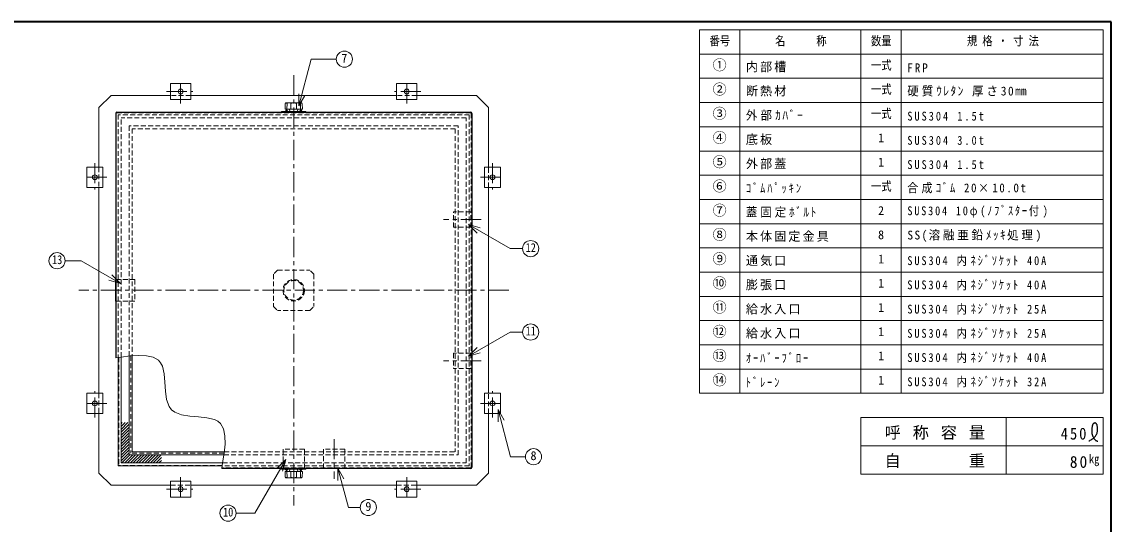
# Model space of a CAD drawing. Units: millimetres at full size, sheet at 1:10; details may follow other scales. Extents: x -2123 to 1927, y -1358 to 1452.
# Drawn here: x -771 to 1927, y 208 to 1452 of the extents above; entities that cross this region are included whole.
import ezdxf
from ezdxf.enums import TextEntityAlignment as Align

# ---------------------------------------------------------------- set-up
doc = ezdxf.new("R2010")
doc.units = ezdxf.units.MM
doc.header["$LTSCALE"] = 10
doc.linetypes.add('CHAIN1', pattern=[8, 5, -1, 1, -1])
doc.linetypes.add('DASHED1', pattern=[1.8, 1.2, -0.6])
doc.layers.add('0-0', color=7, linetype='Continuous', lineweight=18)
doc.styles.add('ＭＳ ゴシック', font='')
doc.styles.get('ＭＳ ゴシック').set_extended_font_data('MS Gothic')

msp = doc.modelspace()

# ---------------------------------------------------------------- linework, layer by layer
at = {"layer": '0-0', "color": 1, "lineweight": 40}
for p, q in [((1927.2, 1451.91), (-2122.8, 1451.91)), ((1927.2, -1358.09), (1927.2, 1451.91))]:
    msp.add_line(p, q, dxfattribs=at)
at = {"layer": '0-0', "color": 3}
for p, q in [((907.2, 531.91), (907.2, 1431.91)), ((1907.2, 1431.91), (907.2, 1431.91)), ((1007.2, 531.91), (1007.2, 1431.91)), ((1307.2, 531.91), (1307.2, 1431.91)), ((1407.2, 531.91), (1407.2, 1431.91)), ((1907.2, 531.91), (1907.2, 1431.91)), ((1907.2, 1371.91), (907.2, 1371.91)), ((1907.2, 1311.91), (907.2, 1311.91)), ((1907.2, 1251.91), (907.2, 1251.91)), ((1907.2, 1191.91), (907.2, 1191.91)), ((1907.2, 1131.91), (907.2, 1131.91)), ((1907.2, 1071.91), (907.2, 1071.91)), ((1907.2, 1011.91), (907.2, 1011.91)), ((1907.2, 951.91), (907.2, 951.91)), ((1907.2, 891.91), (907.2, 891.91)), ((1907.2, 831.91), (907.2, 831.91)), ((1907.2, 771.91), (907.2, 771.91)), ((1907.2, 711.91), (907.2, 711.91)), ((1907.2, 651.91), (907.2, 651.91)), ((1907.2, 591.91), (907.2, 591.91)), ((1907.2, 531.91), (907.2, 531.91)), ((1907.2, 471.91), (1307.2, 471.91)), ((1307.2, 331.91), (1307.2, 471.91)), ((1667.2, 331.91), (1667.2, 471.91)), ((1907.2, 331.91), (1907.2, 471.91)), ((1907.2, 401.91), (1307.2, 401.91)), ((1907.2, 331.91), (1307.2, 331.91))]:
    msp.add_line(p, q, dxfattribs=at)
at = {"layer": '0-0', "color": 4, "linetype": 'CHAIN1', "lineweight": 9}
for p, q in [((-377.8, 1249.41), (-377.8, 1309.41)), ((-97.8, 1319.41), (-97.8, 254.41)), ((182.2, 1249.41), (182.2, 1309.41)), ((-412.8, 1279.41), (-347.8, 1279.41)), ((217.2, 1279.41), (152.2, 1279.41)), ((-590.3, 1101.91), (-590.3, 1036.91)), ((394.7, 1101.91), (394.7, 1036.91)), ((-560.3, 1066.91), (-620.3, 1066.91)), ((364.7, 1066.91), (424.7, 1066.91)), ((366.2, 961.91), (273.2, 961.91)), ((434.7, 786.91), (-630.3, 786.91)), ((366.2, 611.91), (273.2, 611.91)), ((-590.3, 471.91), (-590.3, 536.91)), ((394.7, 471.91), (394.7, 536.91)), ((-560.3, 506.91), (-620.3, 506.91)), ((364.7, 506.91), (424.7, 506.91)), ((2.2, 418.41), (2.2, 320.41)), ((-377.8, 324.41), (-377.8, 264.41)), ((182.2, 324.41), (182.2, 264.41)), ((-412.8, 294.41), (-347.8, 294.41)), ((217.2, 294.41), (152.2, 294.41))]:
    msp.add_line(p, q, dxfattribs=at)
at = {"layer": '0-0'}
for p, q in [((207.2, 1299.41), (157.2, 1299.41)), ((157.2, 1259.41), (157.2, 1299.41)), ((207.2, 1259.41), (207.2, 1299.41)), ((-85.42, 1243.53), (-85.42, 1273.53)), ((-85.42, 1243.53), (-70.42, 1269.51)), ((-119.26, 1235.93), (-118.84, 1249.08)), ((-109.56, 1251.4), (-116.95, 1251.01)), ((-114.74, 1235.41), (-114.25, 1249.96)), ((-86.56, 1251.41), (-109.04, 1251.41)), ((-104.66, 1235.41), (-105.14, 1249.96)), ((-90.95, 1235.41), (-90.46, 1249.96)), ((-86.04, 1251.4), (-78.66, 1251.01)), ((-80.87, 1235.41), (-81.35, 1249.96)), ((-76.34, 1235.93), (-76.76, 1249.08)), ((207.2, 1259.41), (157.2, 1259.41)), ((-127.8, 1227.91), (-127.8, 1229.41)), ((-127.8, 1229.41), (-67.8, 1229.41)), ((-76.84, 1235.41), (-118.76, 1235.41)), ((-112.8, 1231.41), (-117.8, 1231.41)), ((-117.8, 1231.41), (-117.8, 1229.41)), ((-115.3, 1231.41), (-115.3, 1229.41)), ((-113.8, 1231.41), (-113.8, 1232.92)), ((-112.8, 1231.41), (-112.8, 1229.41)), ((-107.34, 1229.87), (-107.8, 1235.41)), ((-88.26, 1229.87), (-87.8, 1235.41)), ((-82.8, 1231.41), (-77.8, 1231.41)), ((-82.8, 1231.41), (-82.8, 1229.41)), ((-81.8, 1231.41), (-81.8, 1232.92)), ((-80.3, 1231.41), (-80.3, 1229.41)), ((-77.8, 1231.41), (-77.8, 1229.41)), ((-67.8, 1227.91), (-67.8, 1229.41)), ((-610.3, 1091.91), (-610.3, 1041.91)), ((-570.3, 1091.91), (-610.3, 1091.91)), ((-570.3, 1091.91), (-570.3, 1041.91)), ((-570.3, 1041.91), (-610.3, 1041.91)), ((335.23, 949.63), (364.21, 941.86)), ((335.23, 949.63), (356.44, 928.41)), ((335.23, 949.63), (438.09, 890.24)), ((469.17, 890.24), (438.09, 890.24)), ((-663.99, 860.23), (-624.11, 860.23)), ((-526.84, 804.08), (-624.11, 860.23)), ((-526.84, 804.08), (-555.82, 811.84)), ((-526.84, 804.08), (-548.05, 825.29)), ((-538.8, 760.41), (-539.3, 760.41)), ((335.23, 624.2), (438.09, 683.59)), ((469.17, 683.59), (438.09, 683.59)), ((-497.8, 624.7), (-497.8, 386.91)), ((335.23, 624.2), (356.44, 645.41)), ((335.23, 624.2), (364.21, 631.96)), ((-532.8, 620.59), (-532.8, 351.91)), ((374.7, 531.91), (414.7, 531.91)), ((374.7, 481.91), (374.7, 531.91)), ((414.7, 481.91), (414.7, 531.91)), ((408.29, 491.41), (423.29, 465.43)), ((408.29, 491.41), (408.29, 461.41)), ((374.7, 481.91), (414.7, 481.91)), ((-269.77, 386.91), (-497.8, 386.91)), ((-275.18, 351.91), (-532.8, 351.91)), ((-117.68, 367.71), (-194.18, 235.21)), ((-117.68, 367.71), (-138.89, 346.49)), ((-117.68, 367.71), (-125.44, 338.73)), ((-127.8, 345.91), (-127.8, 344.41)), ((-127.8, 344.41), (-67.8, 344.41)), ((-119.26, 337.9), (-118.84, 324.75)), ((-76.84, 338.41), (-118.76, 338.41)), ((-117.8, 342.41), (-117.8, 344.41)), ((-112.8, 342.41), (-117.8, 342.41)), ((-115.3, 342.41), (-115.3, 344.41)), ((-114.74, 338.41), (-114.25, 323.87)), ((-113.8, 342.41), (-113.8, 340.9)), ((-112.8, 342.41), (-112.8, 344.41)), ((-107.34, 343.95), (-107.8, 338.41)), ((-104.66, 338.41), (-105.14, 323.87)), ((-90.95, 338.41), (-90.46, 323.87)), ((-88.26, 343.95), (-87.8, 338.41)), ((-82.8, 342.41), (-82.8, 344.41)), ((-82.8, 342.41), (-77.8, 342.41)), ((-81.8, 342.41), (-81.8, 340.9)), ((-80.87, 338.41), (-81.35, 323.87)), ((-80.3, 342.41), (-80.3, 344.41)), ((-77.8, 342.41), (-77.8, 344.41)), ((-76.34, 337.9), (-76.76, 324.75)), ((-67.8, 345.91), (-67.8, 344.41)), ((-24.3, 345.41), (-24.3, 345.91)), ((28.7, 345.41), (-24.3, 345.41)), ((11.72, 346.15), (37.69, 249.22)), ((11.72, 346.15), (26.72, 320.17)), ((11.72, 346.15), (11.72, 316.15)), ((28.7, 345.41), (28.7, 345.91)), ((-402.8, 314.41), (-402.8, 274.41)), ((-402.8, 314.41), (-352.8, 314.41)), ((-352.8, 314.41), (-352.8, 274.41)), ((-109.56, 322.43), (-116.95, 322.82)), ((-86.56, 322.41), (-109.04, 322.41)), ((-86.04, 322.43), (-78.66, 322.82)), ((-402.8, 274.41), (-352.8, 274.41)), ((67.09, 249.22), (37.69, 249.22)), ((-240.38, 235.21), (-194.18, 235.21))]:
    msp.add_line(p, q, dxfattribs=at)
at = {"layer": '0-0', "color": 4, "lineweight": 9}
for p, q in [((-580.3, 1239.41), (-550.3, 1269.41)), ((-550.3, 1269.41), (-402.8, 1269.41)), ((157.2, 1269.41), (-352.8, 1269.41)), ((354.7, 1269.41), (207.2, 1269.41)), ((354.7, 1269.41), (384.7, 1239.41)), ((-580.3, 1239.41), (-580.3, 1091.91)), ((384.7, 1239.41), (384.7, 1091.91)), ((-580.3, 1041.91), (-580.3, 531.91)), ((384.7, 531.91), (384.7, 1041.91)), ((-525.3, 359.41), (-525.3, 621.64)), ((-505.3, 379.41), (-505.3, 624.07)), ((-580.3, 334.41), (-580.3, 481.91)), ((-525.3, 442.46), (-508.35, 459.41)), ((-525.3, 449.53), (-515.42, 459.41)), ((-525.3, 456.6), (-522.49, 459.41)), ((384.7, 334.41), (384.7, 481.91)), ((-525.3, 435.39), (-505.3, 455.39)), ((-525.3, 428.32), (-505.3, 448.32)), ((-525.3, 421.25), (-505.3, 441.25)), ((-525.3, 414.18), (-505.3, 434.18)), ((-525.3, 407.1), (-505.3, 427.1)), ((-525.3, 400.03), (-505.3, 420.03)), ((-525.3, 392.96), (-505.3, 412.96)), ((-525.3, 385.89), (-505.3, 405.89)), ((-525.3, 378.82), (-505.3, 398.82)), ((-525.3, 371.75), (-505.3, 391.75)), ((-525.3, 364.68), (-505.3, 384.68)), ((-523.49, 359.41), (-503.49, 379.41)), ((-516.42, 359.41), (-496.42, 379.41)), ((-509.35, 359.41), (-489.35, 379.41)), ((-270.75, 379.41), (-505.3, 379.41)), ((-502.28, 359.41), (-482.28, 379.41)), ((-495.21, 359.41), (-475.21, 379.41)), ((-488.14, 359.41), (-468.14, 379.41)), ((-481.07, 359.41), (-461.07, 379.41)), ((-474, 359.41), (-454, 379.41)), ((-466.93, 359.41), (-446.93, 379.41)), ((-459.86, 359.41), (-439.86, 379.41)), ((-452.78, 359.41), (-432.78, 379.41)), ((-445.71, 359.41), (-425.71, 379.41)), ((-273.87, 359.41), (-525.3, 359.41)), ((-438.64, 359.41), (-425.3, 372.75)), ((-431.57, 359.41), (-425.3, 365.68)), ((-580.3, 334.41), (-550.3, 304.41)), ((354.7, 304.41), (384.7, 334.41)), ((-550.3, 304.41), (-402.8, 304.41)), ((-352.8, 304.41), (157.2, 304.41)), ((354.7, 304.41), (207.2, 304.41))]:
    msp.add_line(p, q, dxfattribs=at)
at = {"layer": '0-0', "color": 4, "linetype": 'DASHED1', "lineweight": 9}
for p, q in [((-352.8, 1269.41), (-402.8, 1269.41)), ((207.2, 1269.41), (157.2, 1269.41)), ((329.7, 1214.41), (-525.3, 1214.41)), ((-525.3, 621.64), (-525.3, 1214.41)), ((329.7, 359.41), (329.7, 1214.41)), ((309.7, 1194.41), (-505.3, 1194.41)), ((-505.3, 624.07), (-505.3, 1194.41)), ((309.7, 379.41), (309.7, 1194.41)), ((-580.3, 1091.91), (-580.3, 1041.91)), ((384.7, 1041.91), (384.7, 1091.91)), ((298.2, 942.91), (298.2, 980.91)), ((341.2, 980.91), (298.2, 980.91)), ((341.2, 942.91), (341.2, 980.91)), ((341.2, 942.91), (298.2, 942.91)), ((-137.8, 836.91), (-147.8, 826.91)), ((-137.8, 836.91), (-57.8, 836.91)), ((-47.8, 826.91), (-57.8, 836.91)), ((-538.8, 813.41), (-491.3, 813.41)), ((-491.3, 813.41), (-491.3, 760.41)), ((-147.8, 826.91), (-147.8, 746.91)), ((-47.8, 826.91), (-47.8, 746.91)), ((-538.8, 760.41), (-491.3, 760.41)), ((-147.8, 746.91), (-137.8, 736.91)), ((-57.8, 736.91), (-137.8, 736.91)), ((-57.8, 736.91), (-47.8, 746.91)), ((298.2, 630.91), (298.2, 592.91)), ((341.2, 630.91), (298.2, 630.91)), ((341.2, 630.91), (341.2, 592.91)), ((341.2, 592.91), (298.2, 592.91)), ((-580.3, 531.91), (-580.3, 481.91)), ((384.7, 481.91), (384.7, 531.91)), ((-270.75, 379.41), (309.7, 379.41)), ((-71.3, 393.41), (-124.3, 393.41)), ((-124.3, 345.41), (-124.3, 393.41)), ((28.7, 393.41), (-24.3, 393.41)), ((-24.3, 345.91), (-24.3, 393.41)), ((28.7, 393.41), (28.7, 345.91)), ((-273.87, 359.41), (329.7, 359.41)), ((-402.8, 304.41), (-352.8, 304.41)), ((157.2, 304.41), (207.2, 304.41))]:
    msp.add_line(p, q, dxfattribs=at)
at = {"layer": '0-0', "color": 5, "lineweight": 25}
for p, q in [((-538.8, 1224.91), (-538.8, 619.75)), ((-535.8, 1227.91), (340.2, 1227.91)), ((343.2, 1224.91), (343.2, 348.91)), ((340.2, 345.91), (-276.23, 345.91))]:
    msp.add_line(p, q, dxfattribs=at)
at = {"layer": '0-0', "linetype": 'DASHED1'}
for p, q in [((-537.3, 1224.91), (-537.3, 619.96)), ((340.2, 1226.41), (-535.8, 1226.41)), ((337.2, 1221.91), (-532.8, 1221.91)), ((-532.8, 1221.91), (-532.8, 620.59)), ((337.2, 1221.91), (337.2, 351.91)), ((341.7, 1224.91), (341.7, 348.91)), ((302.2, 1186.91), (-497.8, 1186.91)), ((-497.8, 1186.91), (-497.8, 624.7)), ((302.2, 1186.91), (302.2, 386.91)), ((-531.3, 620.8), (-531.3, 353.41)), ((-501.3, 624.46), (-501.3, 383.41)), ((-270.13, 383.41), (-501.3, 383.41)), ((-269.77, 386.91), (302.2, 386.91)), ((-274.92, 353.41), (-531.3, 353.41)), ((337.2, 351.91), (-275.18, 351.91)), ((340.2, 347.41), (-275.96, 347.41))]:
    msp.add_line(p, q, dxfattribs=at)
at = {"layer": '0-0'}
for points in [[(-85.42, 1243.53), (-54.39, 1359.33), (7.77, 1359.33)], [(-402.8, 1259.41), (-402.8, 1299.41), (-352.8, 1299.41)], [(-402.8, 1259.41), (-352.8, 1259.41), (-352.8, 1299.41)], [(-116.8, 1231.41), (-116.8, 1232.92), (-113.8, 1232.92)], [(-78.8, 1231.41), (-78.8, 1232.92), (-81.8, 1232.92)], [(374.7, 1091.91), (414.7, 1091.91), (414.7, 1041.91)], [(374.7, 1091.91), (374.7, 1041.91), (414.7, 1041.91)], [(-538.8, 813.41), (-539.3, 813.41), (-539.3, 760.41)], [(-276.23, 345.91), (-273.79, 359.9), (-270.11, 383.56), (-267.88, 405.93), (-268.02, 426.19), (-271.45, 443.52), (-279.09, 457.11), (-285.8, 462.95), (-294.38, 467.2), (-312.58, 471.56), (-333.44, 473.69), (-355.03, 475.44), (-375.4, 478.6), (-392.64, 485), (-400.44, 490.91), (-406.35, 498.88), (-412.58, 516.45), (-415.47, 537.19), (-416.92, 559.13), (-418.84, 580.3), (-423.14, 598.74), (-427.47, 607.41), (-433.09, 613.84), (-446.08, 621.35), (-462.59, 625.05), (-481.84, 625.77), (-503.08, 624.34), (-525.53, 621.61), (-538.8, 619.75)], [(-570.3, 481.91), (-610.3, 481.91), (-610.3, 531.91)], [(-570.3, 481.91), (-570.3, 531.91), (-610.3, 531.91)], [(408.29, 491.41), (439.53, 374.83), (476.24, 374.83)], [(-116.8, 342.41), (-116.8, 340.9), (-113.8, 340.9)], [(-78.8, 342.41), (-78.8, 340.9), (-81.8, 340.9)], [(207.2, 314.41), (207.2, 274.41), (157.2, 274.41)], [(207.2, 314.41), (157.2, 314.41), (157.2, 274.41)]]:
    msp.add_lwpolyline(points, dxfattribs=at)
at = {"layer": '0-0', "color": 5, "lineweight": 25}
for points in [[(1872.08, 413.86), (1873.24, 414.53), (1875.24, 415.69), (1877.21, 416.88), (1879.16, 418.12), (1881.07, 419.42), (1882.92, 420.81), (1883.97, 421.65), (1884.74, 422.32), (1886.03, 423.5), (1887.25, 424.76), (1888.38, 426.09), (1889.41, 427.48), (1890.32, 428.95), (1890.79, 429.84), (1891.13, 430.56), (1891.63, 431.84), (1892.06, 433.16), (1892.4, 434.5), (1892.66, 435.86), (1892.85, 437.23), (1892.94, 438.03), (1893, 438.85), (1893.06, 440.26), (1893.07, 441.68), (1893.05, 443.1), (1893.01, 444.52), (1892.96, 445.96), (1892.94, 446.8), (1892.91, 447.68), (1892.85, 449.2), (1892.73, 450.71), (1892.49, 452.2), (1892.09, 453.63), (1891.47, 455), (1890.99, 455.76), (1890.68, 456.17), (1890.08, 456.83), (1889.42, 457.42), (1888.7, 457.9)], [(1888.7, 457.9), (1887.94, 458.26), (1887.16, 458.46), (1886.7, 458.49), (1886.32, 458.47), (1885.67, 458.32), (1885.03, 458.07), (1884.42, 457.73), (1883.83, 457.31), (1883.29, 456.84), (1883, 456.54), (1882.59, 456.08), (1881.97, 455.24), (1881.46, 454.35), (1881.04, 453.41), (1880.69, 452.45), (1880.41, 451.47), (1880.27, 450.89), (1880.11, 450.16), (1879.89, 448.91), (1879.71, 447.65), (1879.57, 446.38), (1879.46, 445.11), (1879.35, 443.83), (1879.29, 443.09), (1879.22, 442.21), (1879.09, 440.68), (1878.99, 439.16), (1878.92, 437.64), (1878.92, 436.12), (1879, 434.61), (1879.1, 433.74), (1879.21, 432.98), (1879.47, 431.69), (1879.8, 430.4), (1880.19, 429.13), (1880.64, 427.88), (1881.13, 426.65), (1881.44, 425.94), (1881.66, 425.43)], [(1881.66, 425.43), (1882.07, 424.56), (1882.49, 423.7), (1882.93, 422.85), (1883.39, 422.01), (1883.88, 421.17), (1884.16, 420.68), (1884.51, 420.11), (1885.14, 419.15), (1885.81, 418.22), (1886.52, 417.34), (1887.29, 416.52), (1888.13, 415.79), (1888.65, 415.42), (1889.09, 415.14), (1889.89, 414.71), (1890.73, 414.33), (1891.6, 414), (1892.48, 413.71), (1893.38, 413.43), (1893.91, 413.27)]]:
    msp.add_lwpolyline(points, dxfattribs=at)
at = {"layer": '0-0', "color": 4, "linetype": 'DASHED1', "lineweight": 9}
msp.add_lwpolyline([(-71.3, 393.41), (-71.3, 345.41), (-124.3, 345.41)], dxfattribs=at)
at = {"layer": '0-0'}
for centre, radius in [((27.77, 1359.33), 20), ((-377.8, 1279.41), 6), ((182.2, 1279.41), 6), ((-590.3, 1066.91), 6), ((394.7, 1066.91), 6), ((489.17, 890.24), 20), ((-683.99, 860.23), 20), ((489.17, 683.59), 20), ((-590.3, 506.91), 6), ((394.7, 506.91), 6), ((496.24, 374.83), 20), ((-377.8, 294.41), 6), ((182.2, 294.41), 6), ((-260.38, 235.21), 20), ((87.09, 249.22), 20)]:
    msp.add_circle(centre, radius, dxfattribs=at)
at = {"layer": '0-0', "color": 4, "linetype": 'DASHED1', "lineweight": 9}
for radius in [26.5, 24.3]:
    msp.add_circle((-97.8, 786.91), radius, dxfattribs=at)
at = {"layer": '0-0'}
for centre, radius, start, end in [((-116.84, 1249.01), 2, 93.01913, 178.15415), ((-117.31, 1248.34), 2.07, 93.02757, 128.73305), ((-117.23, 1240.46), 9.96, 72.62002, 91.09064), ((-109.04, 1241.41), 10, 90, 93.01913), ((-104.64, 1249.98), 0.5, 97.29873, 181.90915), ((-97.8, 1196.58), 54.34, 82.70127, 97.29873), ((-90.96, 1249.98), 0.5, 358.09085, 82.70127), ((-86.56, 1241.41), 10, 86.98087, 90), ((-78.38, 1240.46), 9.96, 88.90936, 107.37998), ((-78.76, 1249.01), 2, 1.84585, 86.98087), ((-78.3, 1248.34), 2.07, 51.26695, 86.97243), ((-118.76, 1235.91), 0.5, 178.15415, 270), ((-106.84, 1229.91), 0.5, 184.76364, 270), ((-88.76, 1229.91), 0.5, 270, 355.23636), ((-76.84, 1235.91), 0.5, 270, 1.84585), ((-118.76, 337.91), 0.5, 90, 181.84585), ((-116.84, 324.81), 2, 181.84585, 266.98087), ((-117.31, 325.48), 2.07, 231.26695, 266.97243), ((-117.23, 333.37), 9.96, 268.90936, 287.37998), ((-106.84, 343.91), 0.5, 90, 175.23636), ((-104.64, 323.85), 0.5, 178.09085, 262.70127), ((-90.96, 323.85), 0.5, 277.29873, 1.90915), ((-88.76, 343.91), 0.5, 4.76364, 90), ((-78.38, 333.37), 9.96, 252.62002, 271.09064), ((-78.76, 324.81), 2, 273.01913, 358.15415), ((-78.3, 325.48), 2.07, 273.02757, 308.73305), ((-76.84, 337.91), 0.5, 358.15415, 90), ((-109.04, 332.41), 10, 266.98087, 270), ((-97.8, 377.25), 54.34, 262.70127, 277.29873), ((-86.56, 332.41), 10, 270, 273.01913)]:
    msp.add_arc(centre, radius, start, end, dxfattribs=at)
at = {"layer": '0-0', "color": 5, "lineweight": 25}
for centre, start, end in [((-535.8, 1224.91), 90, 180), ((340.2, 1224.91), 0, 90), ((340.2, 348.91), 270, 0)]:
    msp.add_arc(centre, 3, start, end, dxfattribs=at)
at = {"layer": '0-0', "linetype": 'DASHED1'}
for centre, start, end in [((-535.8, 1224.91), 90, 180), ((340.2, 1224.91), 0, 90), ((340.2, 348.91), 270, 0)]:
    msp.add_arc(centre, 1.5, start, end, dxfattribs=at)

# ---------------------------------------------------------------- texts
at = {"layer": '0-0', "style": 'ＭＳ ゴシック', "width": 0.85}
for s, p in [('番号', (932.2, 1386.91)), ('名\u3000\u3000\u3000称', (1094.7, 1386.91)), ('数量', (1332.2, 1386.91)), ('規 格 ・ 寸 法', (1569.7, 1386.91)), ('一式', (1332.2, 1326.91)), ('一式', (1332.2, 1266.91)), ('一式', (1332.2, 1206.91)), ('一式', (1332.2, 1026.91)), ('12', (476.67, 875.24)), ('13', (-696.49, 845.23)), ('11', (476.67, 668.59)), ('kg', (1872.2, 351.91)), ('10', (-272.88, 220.21))]:
    msp.add_text(s, height=21.99, dxfattribs=at).set_placement(p, align=Align.BOTTOM_LEFT)
at = {"layer": '0-0', "style": 'ＭＳ ゴシック'}
for s, height, p in [('7', 21.99, (20.27, 1344.33)), ('①', 25.66, (939.7, 1324.41)), ('②', 25.66, (939.7, 1264.41)), ('③', 25.66, (939.7, 1204.41)), ('④', 25.66, (939.7, 1144.41)), ('1', 21.99, (1349.7, 1146.91)), ('⑤', 25.66, (939.7, 1084.41)), ('1', 21.99, (1349.7, 1086.91)), ('⑥', 25.66, (939.7, 1024.41)), ('⑦', 25.66, (939.7, 964.41)), ('2', 21.99, (1349.7, 966.91)), ('⑧', 25.66, (939.7, 904.41)), ('8', 21.99, (1349.7, 906.91)), ('⑨', 25.66, (939.7, 844.41)), ('1', 21.99, (1349.7, 846.91)), ('⑩', 25.66, (939.7, 784.41)), ('1', 21.99, (1349.7, 786.91)), ('⑪', 25.66, (939.7, 724.41)), ('1', 21.99, (1349.7, 726.91)), ('⑫', 25.66, (939.7, 664.41)), ('1', 21.99, (1349.7, 666.91)), ('⑬', 25.66, (939.7, 604.41)), ('1', 21.99, (1349.7, 606.91)), ('⑭', 25.66, (939.7, 544.41)), ('1', 21.99, (1349.7, 546.91)), ('8', 21.99, (488.74, 359.83)), ('9', 21.99, (79.59, 234.22))]:
    msp.add_text(s, height=height, dxfattribs=at).set_placement(p, align=Align.BOTTOM_LEFT)
at = {"layer": '0-0', "attachment_point": 7, "style": 'ＭＳ ゴシック'}
for s, insert, char_height in [('\\T1.17;内部槽', (1022.2, 1326.91), 21.99), ('\\T1.38;\\W0.9;FRP', (1422.2, 1326.91), 21.99), ('\\T1.17;断熱材', (1022.2, 1266.91), 21.99), ('\\T1.25;\\W0.95;硬質ｳﾚﾀﾝ\\~厚さ30㎜', (1422.2, 1266.91), 21.99), ('\\T1.27;\\W0.95;外部ｶﾊﾞｰ', (1022.2, 1206.91), 21.99), ('\\T1.39;\\W0.85;SUS304\\~1.5t', (1422.2, 1206.91), 21.99), ('\\T1.17;底板', (1022.2, 1146.91), 21.99), ('\\T1.39;\\W0.85;SUS304\\~3.0t', (1422.2, 1146.91), 21.99), ('\\T1.17;外部蓋', (1022.2, 1086.91), 21.99), ('\\T1.39;\\W0.85;SUS304\\~1.5t', (1422.2, 1086.91), 21.99), ('\\T1.39;\\W0.85;ｺﾞﾑﾊﾟｯｷﾝ', (1022.2, 1026.91), 21.99), ('\\T1.3;\\W0.9;合成ｺﾞﾑ\\~20×10.0t', (1422.2, 1026.91), 21.99), ('\\T1.35;\\W0.85;SUS304\\~10φ(ﾉﾌﾞｽﾀｰ付)', (1422.2, 966.91), 21.99), ('\\T1.25;\\W0.95;蓋固定ﾎﾞﾙﾄ', (1022.2, 966.91), 21.99), ('\\T1.17;本体固定金具', (1022.2, 906.91), 21.99), ('\\T1.24;\\W0.95;SS(溶融亜鉛ﾒｯｷ処理)', (1422.2, 906.91), 21.99), ('\\T1.17;通気口', (1022.2, 846.91), 21.99), ('\\T1.37;\\W0.85;SUS304\\~内ﾈｼﾞｿｹｯﾄ\\~40A', (1422.2, 846.91), 21.99), ('\\T1.17;膨張口', (1022.2, 786.91), 21.99), ('\\T1.37;\\W0.85;SUS304\\~内ﾈｼﾞｿｹｯﾄ\\~40A', (1422.2, 786.91), 21.99), ('\\T1.17;給水入口', (1022.2, 726.91), 21.99), ('\\T1.37;\\W0.85;SUS304\\~内ﾈｼﾞｿｹｯﾄ\\~25A', (1422.2, 726.91), 21.99), ('\\T1.17;給水入口', (1022.2, 666.91), 21.99), ('\\T1.37;\\W0.85;SUS304\\~内ﾈｼﾞｿｹｯﾄ\\~25A', (1422.2, 666.91), 21.99), ('\\T1.39;\\W0.85;ｵｰﾊﾞｰﾌﾞﾛｰ', (1022.2, 606.91), 21.99), ('\\T1.37;\\W0.85;SUS304\\~内ﾈｼﾞｿｹｯﾄ\\~40A', (1422.2, 606.91), 21.99), ('\\T1.38;\\W0.85;ﾄﾞﾚｰﾝ', (1022.2, 546.91), 21.99), ('\\T1.37;\\W0.85;SUS304\\~内ﾈｼﾞｿｹｯﾄ\\~32A', (1422.2, 546.91), 21.99), ('\\T1.16;呼\\~称\\~容\\~量', (1365.95, 416.91), 29.33), ('\\T1.27;\\W0.9;450', (1802.2, 416.91), 29.33), ('\\T1.16;自\\~\\~\\~\u3000\u3000重', (1365.95, 346.91), 29.33), ('\\T1.27;\\W0.95;80', (1824.7, 346.91), 29.33)]:
    msp.add_mtext(s, dxfattribs=dict(at, insert=insert, char_height=char_height))

doc.saveas('drawing.dxf')
